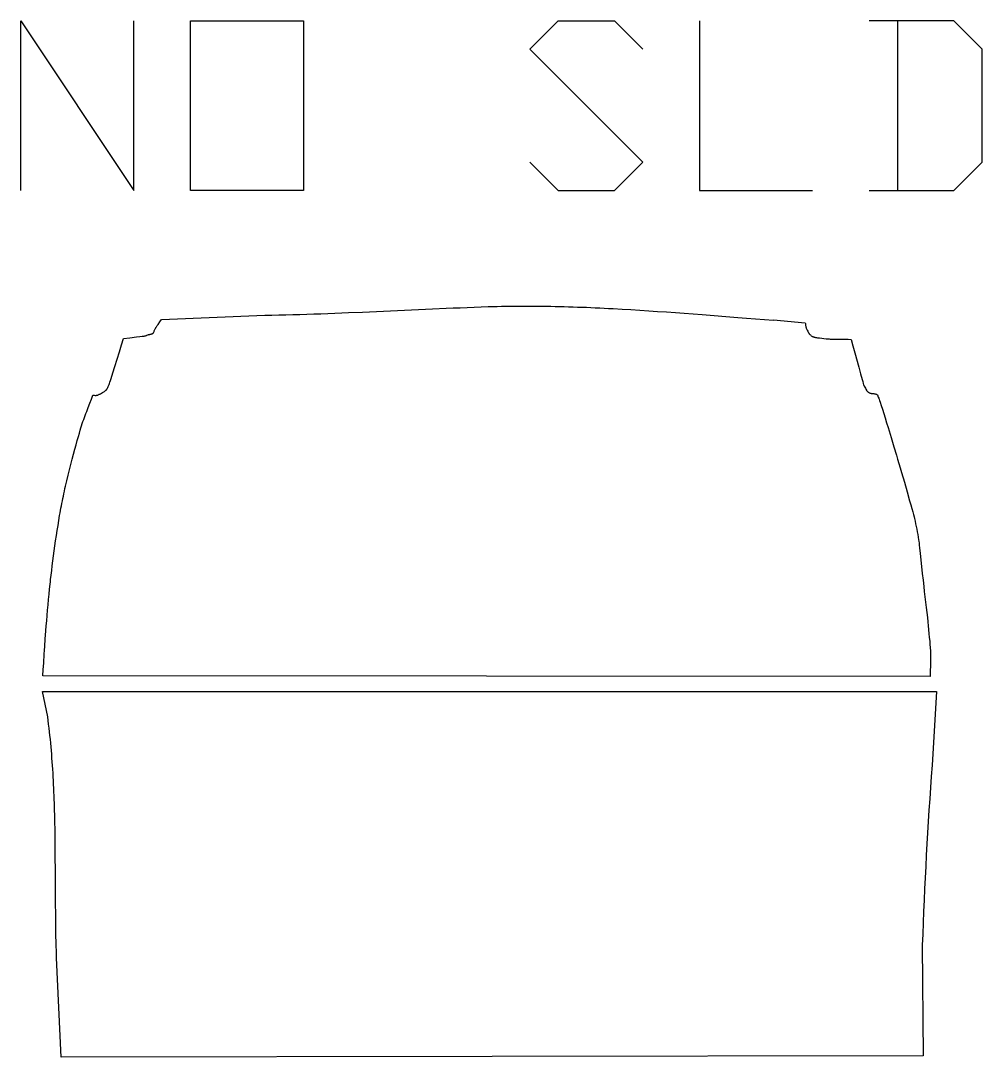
# Model space of a CAD drawing. Extents: x -1405 to 7310, y 1897 to 8577.
# Drawn here: x -1405 to 178, y 5640 to 7347 of the extents above; entities that cross this region are included whole.
import ezdxf

# ---------------------------------------------------------------- set-up
doc = ezdxf.new("R2010")
doc.units = 0
doc.layers.add('Default_Layer', color=1, linetype='CONTINUOUS')

msp = doc.modelspace()

# ---------------------------------------------------------------- linework, layer by layer
at = {"layer": 'Default_Layer'}
for points in [[(-1405, 7067.8), (-1405, 7347.2), (-1218.7, 7067.8), (-1218.7, 7347.2)], [(-566.8, 7114.4), (-520.2, 7067.8), (-427.1, 7067.8), (-380.5, 7114.4), (-566.8, 7300.6), (-520.2, 7347.2), (-427.1, 7347.2), (-380.5, 7300.6)], [(-287.4, 7347.2), (-287.4, 7067.8), (-101.1, 7067.8)], [(-8, 7067.8), (131.7, 7067.8), (178.3, 7114.4), (178.3, 7300.6), (131.7, 7347.2), (-8, 7347.2)], [(38.6, 7347.2), (38.6, 7067.8)]]:
    msp.add_lwpolyline(points, dxfattribs=at)
for points in [[(-1125.6, 7067.8), (-1125.6, 7347.2), (-939.3, 7347.2), (-939.3, 7067.8), (-1125.6, 7067.8)], [(-165.7, 6854.6), (-113.1, 6849.8), (-112.9, 6848.7), (-112.8, 6847.7), (-112.5, 6845.5), (-112.3, 6844.4), (-112.1, 6843.3), (-112, 6842.8), (-111.8, 6842.3), (-111.7, 6841.8), (-111.5, 6841.2), (-111.1, 6840.1), (-110.5, 6838.8), (-109.9, 6837.4), (-109.2, 6836), (-108.4, 6834.6), (-108, 6834), (-107.7, 6833.4), (-107.3, 6832.8), (-106.9, 6832.2), (-106.6, 6831.8), (-106.2, 6831.3), (-105.6, 6830.6), (-104.8, 6829.9), (-104.1, 6829.2), (-103.3, 6828.6), (-102.4, 6828), (-102, 6827.8), (-101.6, 6827.5), (-101.1, 6827.3), (-100.7, 6827.1), (-100.2, 6826.8), (-99.8, 6826.6), (-99.5, 6826.6), (-99.2, 6826.5), (-98.4, 6826.2), (-97.3, 6826), (-96.1, 6825.8), (-94.7, 6825.6), (-93.2, 6825.3), (-89.8, 6824.9), (-86.1, 6824.4), (-82.4, 6824), (-78.8, 6823.6), (-75.5, 6823.3), (-73.8, 6823.2), (-72, 6823.1), (-70, 6823), (-67.9, 6823), (-63.3, 6822.9), (-58.3, 6822.8), (-47.8, 6822.6), (-42.7, 6822.6), (-37.8, 6822.5), (-34.9, 6812.1), (-31.7, 6800.5), (-25.1, 6776.5), (-22.1, 6765.7), (-19.5, 6756.6), (-18.5, 6752.9), (-17.6, 6750), (-17, 6747.9), (-16.7, 6747.2), (-16.5, 6746.7), (-16.2, 6746), (-15.9, 6745.2), (-15.1, 6743.7), (-14.2, 6742.1), (-13.4, 6740.5), (-12.5, 6739.1), (-12.1, 6738.5), (-11.7, 6737.9), (-11.3, 6737.3), (-10.9, 6736.9), (-10.6, 6736.5), (-10.3, 6736.2), (-10.1, 6736), (-9.8, 6735.7), (-9.5, 6735.5), (-9.2, 6735.3), (-8.5, 6735), (-7.9, 6734.7), (-7.2, 6734.4), (-6.5, 6734.1), (-5.1, 6733.7), (-4.7, 6733.6), (-4.2, 6733.5), (-3.7, 6733.4), (-3.1, 6733.3), (-1.7, 6733.2), (-0.9, 6733.2), (-0.1, 6733.1), (0.6, 6733), (1.4, 6732.9), (2.2, 6732.7), (2.9, 6732.5), (3.3, 6732.4), (3.6, 6732.3), (4, 6732.1), (4.3, 6732), (4.6, 6731.8), (4.9, 6731.6), (5.2, 6731.4), (5.4, 6731.2), (5.6, 6731), (5.7, 6730.8), (5.9, 6730.4), (6.1, 6730), (6.6, 6729), (7.1, 6727.6), (7.8, 6725.9), (8.5, 6724), (9.2, 6721.8), (10.1, 6719.3), (11.9, 6713.8), (13.9, 6707.5), (16.1, 6700.5), (18.4, 6693.1), (20.8, 6685.3), (23.3, 6677.3), (28.2, 6661.1), (32.9, 6645.6), (37, 6631.8), (38.9, 6625.3), (41, 6618.3), (43.2, 6610.8), (45.5, 6603.1), (50, 6587.2), (54.5, 6571.5), (58.7, 6556.8), (60.6, 6550.1), (62.3, 6544), (63.7, 6538.5), (65, 6533.9), (66, 6530.2), (66.6, 6527.5), (67.7, 6523.1), (68.6, 6518.8), (69.5, 6514.5), (70.4, 6510.1), (71.2, 6505.8), (72, 6501.4), (72.8, 6497), (73.5, 6492.6), (73.8, 6490.1), (74.2, 6487), (74.6, 6483.4), (75.1, 6479.3), (76.2, 6469.9), (77.3, 6459.4), (79.6, 6436.9), (80.8, 6425.9), (81.9, 6415.7), (82.8, 6407.4), (83.9, 6398.7), (85.9, 6381.1), (86.9, 6372.6), (87.9, 6364.5), (88.7, 6357.2), (89.3, 6350.7), (90.5, 6338.3), (91.1, 6331.8), (91.7, 6325.4), (92.2, 6319.2), (92.5, 6316.2), (92.7, 6313.3), (92.8, 6310.6), (93, 6307.9), (93.1, 6305.4), (93.2, 6303.1), (93.3, 6300.9), (93.3, 6298.7), (93.3, 6296.4), (93.3, 6294.2), (93.2, 6292), (93.2, 6289.8), (93, 6285.3), (92.7, 6276.4), (92.5, 6272), (92.4, 6267.5), (-1368.4, 6268.7), (-1367.8, 6279), (-1367.2, 6289.3), (-1366.9, 6294.5), (-1366.6, 6299.7), (-1366.3, 6304.8), (-1365.9, 6310), (-1365.4, 6317.3), (-1364.6, 6328.6), (-1363.5, 6342.8), (-1362.9, 6350.7), (-1362.2, 6359), (-1361.5, 6367.6), (-1360.7, 6376.5), (-1359.9, 6385.3), (-1359.1, 6394.2), (-1358.3, 6402.9), (-1357.5, 6411.3), (-1356.6, 6419.4), (-1356.2, 6423.2), (-1355.8, 6426.9), (-1354.9, 6434.3), (-1354, 6442), (-1353, 6449.8), (-1352, 6457.8), (-1350.9, 6466), (-1349.8, 6474.2), (-1348.6, 6482.6), (-1347.5, 6491), (-1346.2, 6499.4), (-1344.9, 6507.8), (-1343.6, 6516.2), (-1342.3, 6524.5), (-1340.9, 6532.7), (-1340.2, 6536.7), (-1339.4, 6540.7), (-1338.7, 6544.7), (-1338, 6548.6), (-1337.2, 6552.5), (-1336.4, 6556.4), (-1335.7, 6560.2), (-1334.8, 6564.2), (-1333.9, 6568.3), (-1333, 6572.5), (-1332.1, 6576.7), (-1331.1, 6581), (-1330.1, 6585.4), (-1329, 6589.8), (-1326.9, 6598.7), (-1324.7, 6607.6), (-1322.4, 6616.4), (-1320.2, 6625), (-1318, 6633.4), (-1315.9, 6641.5), (-1313.8, 6649.1), (-1311.9, 6656.1), (-1310.1, 6662.5), (-1308.4, 6668.2), (-1307, 6673), (-1305.8, 6676.9), (-1304.8, 6680.3), (-1303.6, 6683.7), (-1302.5, 6687.1), (-1301.3, 6690.4), (-1300.1, 6693.8), (-1298.8, 6697.1), (-1297.6, 6700.5), (-1296.3, 6703.8), (-1293.7, 6710.5), (-1291.1, 6717.2), (-1288.5, 6723.8), (-1287.3, 6727.2), (-1286, 6730.5), (-1285.2, 6730.5), (-1284.3, 6730.5), (-1282.6, 6730.3), (-1281.8, 6730.3), (-1280.9, 6730.3), (-1280.5, 6730.3), (-1280.1, 6730.4), (-1279.7, 6730.4), (-1279.3, 6730.5), (-1278.9, 6730.6), (-1278.4, 6730.8), (-1278, 6730.9), (-1277.5, 6731.1), (-1276.6, 6731.5), (-1275.7, 6732), (-1274.7, 6732.5), (-1273.8, 6733), (-1271.9, 6734), (-1270.1, 6735.1), (-1269.1, 6735.6), (-1268.1, 6736.2), (-1267.1, 6736.9), (-1266.6, 6737.2), (-1266.1, 6737.6), (-1265.7, 6737.9), (-1265.2, 6738.3), (-1264.8, 6738.7), (-1264.4, 6739.1), (-1264, 6739.5), (-1263.7, 6740), (-1263.3, 6740.5), (-1262.9, 6741.1), (-1262.6, 6741.6), (-1262.2, 6742.2), (-1261.5, 6743.4), (-1260.9, 6744.7), (-1260.3, 6746), (-1259.7, 6747.3), (-1259.1, 6748.6), (-1259, 6749.1), (-1258.7, 6749.7), (-1258, 6751.8), (-1257.1, 6754.7), (-1256, 6758.3), (-1253.1, 6767.3), (-1249.8, 6778.1), (-1242.4, 6802), (-1238.8, 6813.6), (-1235.6, 6823.8), (-1225.3, 6825.1), (-1214.2, 6826.5), (-1209.1, 6827.1), (-1204.8, 6827.6), (-1201.8, 6828), (-1200.7, 6828.2), (-1200.2, 6828.3), (-1199.4, 6828.5), (-1198.7, 6828.7), (-1197.9, 6829), (-1197.2, 6829.3), (-1195.8, 6829.9), (-1195.2, 6830.1), (-1194.6, 6830.3), (-1194, 6830.4), (-1193.4, 6830.6), (-1192.2, 6830.7), (-1191.6, 6830.8), (-1191, 6830.9), (-1190.5, 6831), (-1190, 6831.2), (-1189.5, 6831.4), (-1189, 6831.6), (-1188.6, 6831.8), (-1188.1, 6832.1), (-1187.7, 6832.3), (-1187.3, 6832.6), (-1186.9, 6832.9), (-1186.6, 6833.3), (-1186.4, 6833.5), (-1186.2, 6833.8), (-1186, 6834.1), (-1185.8, 6834.5), (-1185.4, 6835.5), (-1185, 6836.5), (-1184.5, 6837.6), (-1184, 6838.7), (-1183.5, 6839.8), (-1183.3, 6840.3), (-1183, 6840.8), (-1182.7, 6841.3), (-1182.3, 6841.9), (-1181.3, 6843.3), (-1180.1, 6845.1), (-1178.7, 6847.1), (-1175.8, 6851.3), (-1173, 6855.2), (-1003, 6862.3), (-991.5, 6862.5), (-980, 6862.7), (-968.5, 6863), (-957, 6863.3), (-945.5, 6863.6), (-934, 6864), (-922.5, 6864.3), (-911, 6864.7), (-899.5, 6865.2), (-888, 6865.6), (-876.5, 6866.1), (-865, 6866.5), (-842, 6867.5), (-819.1, 6868.6), (-773.1, 6870.7), (-750.2, 6871.8), (-727.2, 6872.8), (-704.2, 6873.8), (-692.7, 6874.3), (-681.2, 6874.7), (-669.7, 6875.2), (-658.2, 6875.6), (-646.7, 6876), (-635.2, 6876.4), (-627.9, 6876.7), (-620.5, 6876.8), (-613.2, 6877), (-605.8, 6877.2), (-598.5, 6877.3), (-591.1, 6877.3), (-583.8, 6877.4), (-576.4, 6877.4), (-569.1, 6877.4), (-561.7, 6877.4), (-554.4, 6877.3), (-547, 6877.3), (-539.7, 6877.2), (-532.3, 6877), (-525, 6876.9), (-517.7, 6876.7), (-510.3, 6876.5), (-503, 6876.3), (-495.6, 6876.1), (-488.3, 6875.8), (-481, 6875.6), (-473.6, 6875.3), (-466.3, 6875), (-458.9, 6874.6), (-451.6, 6874.3), (-444.3, 6873.9), (-436.9, 6873.6), (-429.6, 6873.2), (-414.9, 6872.3), (-400.2, 6871.5), (-385.6, 6870.6), (-370.9, 6869.6), (-356.2, 6868.6), (-341.6, 6867.6), (-326.9, 6866.5), (-312.3, 6865.4), (-297.6, 6864.3), (-282.9, 6863.2), (-224.3, 6858.6), (-209.7, 6857.5), (-195, 6856.4), (-180.4, 6855.3), (-165.7, 6854.3), (-165.7, 6854.6)], [(79.6, 5824.7), (80.9, 5642.7), (-1338.6, 5640.4), (-1345.8, 5804), (-1346, 5810.2), (-1346.2, 5816.4), (-1346.4, 5822.6), (-1346.6, 5828.8), (-1346.9, 5841.2), (-1347.1, 5853.6), (-1347.3, 5866), (-1347.4, 5878.5), (-1347.5, 5890.9), (-1347.6, 5903.3), (-1347.8, 5928.2), (-1347.9, 5953), (-1348, 5965.5), (-1348, 5977.9), (-1348.2, 5990.3), (-1348.3, 6002.8), (-1348.5, 6015.2), (-1348.7, 6027.6), (-1349, 6040), (-1349.2, 6046.3), (-1349.3, 6052.5), (-1349.5, 6058.7), (-1349.7, 6064.9), (-1350, 6071.1), (-1350.2, 6077.3), (-1350.5, 6083.5), (-1350.8, 6089.7), (-1351.1, 6095.9), (-1351.4, 6102.1), (-1351.8, 6108.3), (-1352.2, 6114.5), (-1352.6, 6120.7), (-1353, 6126.9), (-1353.5, 6133.1), (-1354, 6139.2), (-1354.5, 6145.4), (-1355, 6151.6), (-1355.6, 6157.8), (-1356.2, 6164), (-1356.8, 6170.2), (-1357.5, 6176.3), (-1358.2, 6182.5), (-1359, 6188.7), (-1359.7, 6194.8), (-1360.6, 6201), (-1360.6, 6201), (-1369, 6242.4), (102.8, 6242.7), (95.8, 6121.5), (94.4, 6102.9), (93.1, 6084.4), (91.8, 6065.9), (90.5, 6047.3), (89.4, 6028.8), (88.2, 6010.2), (87.1, 5991.7), (86.1, 5973.2), (85.1, 5954.6), (84.2, 5936.1), (83.3, 5917.5), (82.5, 5898.9), (81.7, 5880.4), (80.9, 5861.8), (80.2, 5843.3), (79.6, 5824.7)]]:
    msp.add_lwpolyline(points, close=True, dxfattribs=at)

doc.saveas('drawing.dxf')
